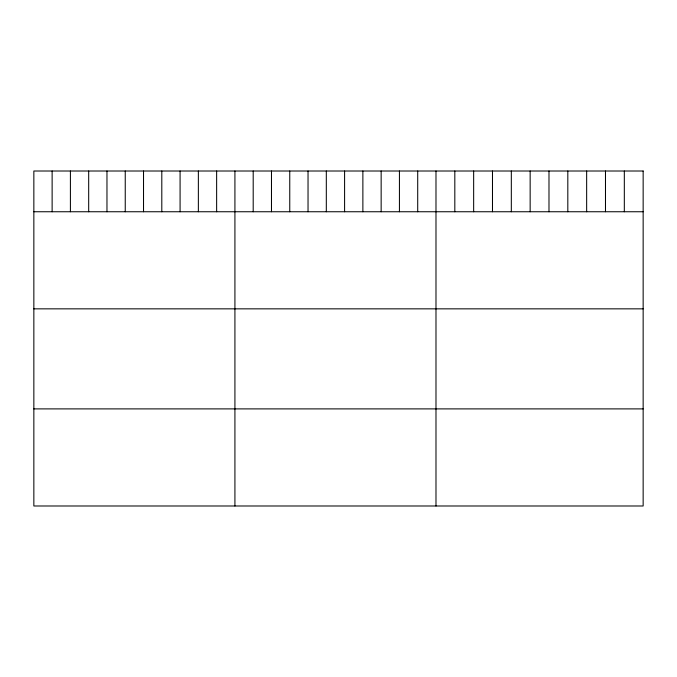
<?xml version="1.0" encoding="UTF-8"?>
<svg xmlns="http://www.w3.org/2000/svg" width="677" height="677" viewBox="0 0 677 677"><rect width="100%" height="100%" fill="white"/><g stroke="black" fill="none" stroke-linecap="round" stroke-linejoin="round"><path stroke-width="1.02" d="M33.85 211.749L643.15 211.749M33.85 308.847L643.15 308.847M33.85 408.891L643.15 408.891M624.321 171.01L624.321 211.749M605.483 171.01L605.483 211.749M586.654 171.01L586.654 211.749M567.817 171.01L567.817 211.749M548.988 171.01L548.988 211.749M530.15 171.01L530.15 211.749M511.321 171.01L511.321 211.749M492.484 171.01L492.484 211.749M473.655 171.01L473.655 211.749M454.817 171.01L454.817 211.749M435.988 171.01L435.988 505.99M417.709 171.01L417.709 211.749M399.43 171.01L399.43 211.749M381.151 171.01L381.151 211.749M362.872 171.01L362.872 211.749M344.593 171.01L344.593 211.749M326.314 171.01L326.314 211.749M308.035 171.01L308.035 211.749M289.756 171.01L289.756 211.749M271.477 171.01L271.477 211.749M253.198 171.01L253.198 211.749M234.919 171.01L234.919 505.99M216.64 171.01L216.64 211.749M198.361 171.01L198.361 211.749M180.082 171.01L180.082 211.749M161.803 171.01L161.803 211.749M143.524 171.01L143.524 211.749M125.245 171.01L125.245 211.749M106.966 171.01L106.966 211.749M88.687 171.01L88.687 211.749M70.408 171.01L70.408 211.749M52.129 171.01L52.129 211.749M643.15 171.01L33.85 171.01L33.85 505.99L643.15 505.99L643.15 171.01"/></g></svg>
